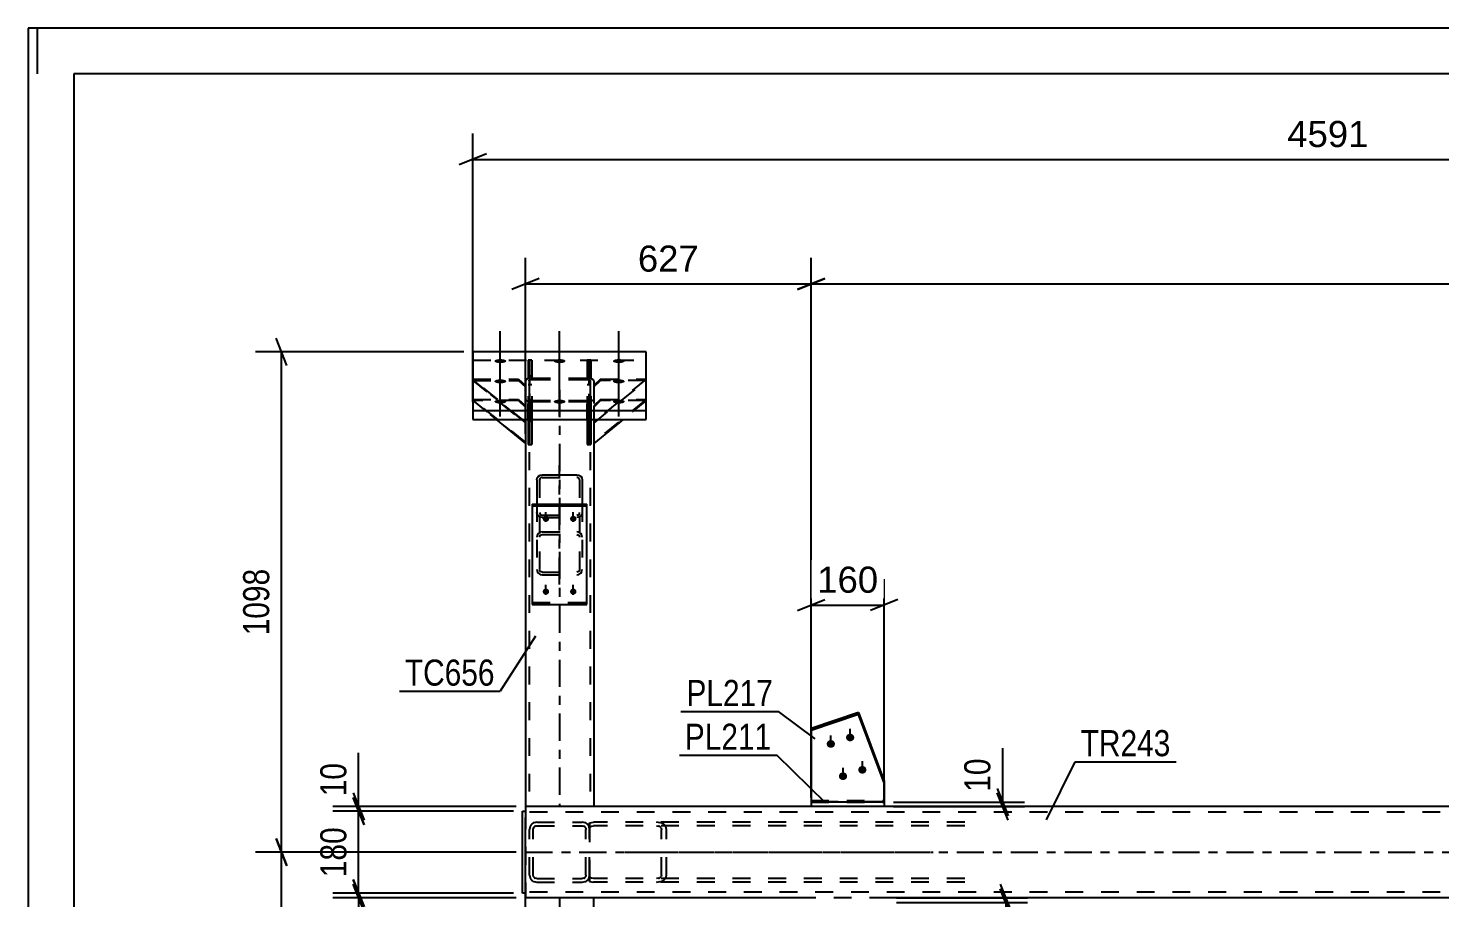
# Model space of a CAD drawing. Header units: millimetres. Extents: x 0 to 841, y 0 to 594.
# Drawn here: x 0 to 154.9, y 498.6 to 594 of the extents above; entities that cross this region are included whole.
import ezdxf

# ---------------------------------------------------------------- set-up
doc = ezdxf.new("R2010")
doc.units = ezdxf.units.MM
doc.linetypes.add('DXK_LINE_DOT2', pattern=[3.9198, 1.9599, -1.9599])
doc.linetypes.add('DXK_LINE_DOT3', pattern=[5.9187, 2.979, -0.9799, 0.9799, -0.9799])
doc.styles.add('Arial', font='arial.ttf', dxfattribs={"height": 0.2})
doc.styles.add('Arial Narrow', font='ARIALN.TTF', dxfattribs={"height": 0.2})

# ---------------------------------------------------------------- blocks, each defined once
blk = doc.blocks.new('Unknown-318891679-1129')
at = {"color": 5, "linetype": 'Continuous'}
for p, q in [((841, 594), (0, 594)), ((0, 594), (0, 0)), ((1, 589), (1, 594)), ((836, 589), (5, 589)), ((5, 589), (5, 5))]:
    blk.add_line(p, q, dxfattribs=at)
blk = doc.blocks.new('Bolt-318891679-4642 - 4635')
at = {"linetype": 'Continuous'}
for points in [[(56.82, 540.52), (56.9, 540.51), (56.97, 540.49), (57.03, 540.46), (57.08, 540.41), (57.13, 540.36), (57.16, 540.29), (57.17, 540.23), (57.17, 540.16), (57.16, 540.09), (57.13, 540.03), (57.08, 539.97), (57.03, 539.93), (56.97, 539.89), (56.9, 539.87), (56.82, 539.86), (56.75, 539.87), (56.68, 539.89), (56.62, 539.93), (56.56, 539.97), (56.52, 540.03), (56.49, 540.09), (56.48, 540.16), (56.48, 540.23), (56.49, 540.29), (56.52, 540.36), (56.56, 540.41), (56.62, 540.46), (56.68, 540.49), (56.75, 540.51)], [(59.82, 540.52), (59.9, 540.51), (59.97, 540.49), (60.03, 540.46), (60.08, 540.41), (60.13, 540.36), (60.16, 540.29), (60.17, 540.23), (60.17, 540.16), (60.16, 540.09), (60.13, 540.03), (60.08, 539.97), (60.03, 539.93), (59.97, 539.89), (59.9, 539.87), (59.82, 539.86), (59.75, 539.87), (59.68, 539.89), (59.62, 539.93), (59.56, 539.97), (59.52, 540.03), (59.49, 540.09), (59.48, 540.16), (59.48, 540.23), (59.49, 540.29), (59.52, 540.36), (59.56, 540.41), (59.62, 540.46), (59.68, 540.49), (59.75, 540.51)], [(56.82, 532.54), (56.9, 532.53), (56.97, 532.51), (57.03, 532.47), (57.08, 532.43), (57.13, 532.37), (57.16, 532.31), (57.17, 532.24), (57.17, 532.17), (57.16, 532.1), (57.13, 532.04), (57.08, 531.99), (57.03, 531.94), (56.97, 531.91), (56.9, 531.88), (56.82, 531.88), (56.75, 531.88), (56.68, 531.91), (56.62, 531.94), (56.56, 531.99), (56.52, 532.04), (56.49, 532.1), (56.48, 532.17), (56.48, 532.24), (56.49, 532.31), (56.52, 532.37), (56.56, 532.43), (56.62, 532.47), (56.68, 532.51), (56.75, 532.53)], [(59.82, 532.54), (59.9, 532.53), (59.97, 532.51), (60.03, 532.47), (60.08, 532.43), (60.13, 532.37), (60.16, 532.31), (60.17, 532.24), (60.17, 532.17), (60.16, 532.1), (60.13, 532.04), (60.08, 531.99), (60.03, 531.94), (59.97, 531.91), (59.9, 531.88), (59.82, 531.88), (59.75, 531.88), (59.68, 531.91), (59.62, 531.94), (59.56, 531.99), (59.52, 532.04), (59.49, 532.1), (59.48, 532.17), (59.48, 532.24), (59.49, 532.31), (59.52, 532.37), (59.56, 532.43), (59.62, 532.47), (59.68, 532.51), (59.75, 532.53)]]:
    blk.add_hatch(color=1, dxfattribs=at).paths.add_polyline_path(points)
at = {"color": 1, "linetype": 'Continuous'}
for p, q in [((56.82, 539.85), (56.82, 540.93)), ((59.82, 539.85), (59.82, 540.93)), ((56.82, 531.86), (56.82, 532.94)), ((59.82, 531.86), (59.82, 532.94))]:
    blk.add_line(p, q, dxfattribs=at)
blk = doc.blocks.new('Part-318891679-4705 - 4635')
at = {"color": 7, "linetype": 'DXK_LINE_DOT3'}
blk.add_line((58.32, 532.98), (58.32, 546.09), dxfattribs=at)
at = {"color": 2, "linetype": 'Continuous'}
for p, q in [((55.82, 544.45), (55.87, 544.67)), ((55.82, 544.45), (55.82, 541.81)), ((55.87, 544.67), (56, 544.85)), ((56, 544.85), (56.19, 544.97)), ((56.19, 544.97), (56.42, 545.02)), ((56.42, 545.02), (60.22, 545.02)), ((60.22, 545.02), (60.45, 544.97)), ((60.45, 544.97), (60.65, 544.85)), ((60.65, 544.85), (60.78, 544.67)), ((60.78, 544.67), (60.82, 544.45)), ((60.82, 544.45), (60.82, 541.81))]:
    blk.add_line(p, q, dxfattribs=at)
at = {"color": 7, "linetype": 'DXK_LINE_DOT2'}
for p, q in [((56.15, 544.56), (56.12, 544.45)), ((56.12, 544.45), (56.12, 534.62)), ((56.21, 544.65), (56.15, 544.56)), ((56.31, 544.71), (56.21, 544.65)), ((56.42, 544.74), (56.31, 544.71)), ((56.42, 544.74), (60.22, 544.74)), ((60.34, 544.71), (60.22, 544.74)), ((60.44, 544.65), (60.34, 544.71)), ((60.5, 544.56), (60.44, 544.65)), ((60.52, 544.45), (60.5, 544.56)), ((60.52, 544.45), (60.52, 534.62)), ((55.82, 541.81), (55.82, 534.62)), ((55.87, 540.67), (55.82, 540.88)), ((56.12, 540.88), (56.15, 540.78)), ((56.15, 540.78), (56.21, 540.68)), ((60.44, 540.68), (60.5, 540.78)), ((60.5, 540.78), (60.52, 540.88)), ((60.82, 540.88), (60.78, 540.67)), ((60.82, 541.81), (60.82, 534.62)), ((56, 540.48), (55.87, 540.67)), ((56.19, 540.36), (56, 540.48)), ((56.42, 540.32), (56.19, 540.36)), ((56.21, 540.68), (56.31, 540.62)), ((56.31, 540.62), (56.42, 540.6)), ((56.42, 540.6), (60.22, 540.6)), ((56.42, 540.32), (60.22, 540.32)), ((60.22, 540.6), (60.34, 540.62)), ((60.45, 540.36), (60.22, 540.32)), ((60.34, 540.62), (60.44, 540.68)), ((60.65, 540.48), (60.45, 540.36)), ((60.78, 540.67), (60.65, 540.48)), ((55.87, 538.41), (55.82, 538.19)), ((56, 538.59), (55.87, 538.41)), ((56.19, 538.71), (56, 538.59)), ((56.12, 538.19), (56.15, 538.3)), ((56.15, 538.3), (56.21, 538.39)), ((56.42, 538.75), (56.19, 538.71)), ((56.21, 538.39), (56.31, 538.45)), ((56.31, 538.45), (56.42, 538.47)), ((56.42, 538.75), (60.22, 538.75)), ((56.42, 538.47), (60.22, 538.47)), ((60.45, 538.71), (60.22, 538.75)), ((60.22, 538.47), (60.34, 538.45)), ((60.34, 538.45), (60.44, 538.39)), ((60.44, 538.39), (60.5, 538.3)), ((60.65, 538.59), (60.45, 538.71)), ((60.5, 538.3), (60.52, 538.19)), ((60.78, 538.41), (60.65, 538.59)), ((60.82, 538.19), (60.78, 538.41)), ((55.82, 534.62), (55.87, 534.4)), ((56.15, 534.51), (56.12, 534.62)), ((60.52, 534.62), (60.5, 534.51)), ((60.78, 534.4), (60.82, 534.62)), ((55.87, 534.4), (56, 534.22)), ((56, 534.22), (56.19, 534.1)), ((56.21, 534.42), (56.15, 534.51)), ((56.19, 534.1), (56.42, 534.06)), ((56.31, 534.36), (56.21, 534.42)), ((56.42, 534.34), (56.31, 534.36)), ((56.42, 534.34), (60.22, 534.34)), ((56.42, 534.06), (60.22, 534.06)), ((60.34, 534.36), (60.22, 534.34)), ((60.22, 534.06), (60.45, 534.1)), ((60.44, 534.42), (60.34, 534.36)), ((60.5, 534.51), (60.44, 534.42)), ((60.45, 534.1), (60.65, 534.22)), ((60.65, 534.22), (60.78, 534.4))]:
    blk.add_line(p, q, dxfattribs=at)
blk = doc.blocks.new('Part-318891679-4773 - 4635')
at = {"color": 2, "linetype": 'Continuous'}
for p, q in [((54.57, 458.8), (54.57, 498.62)), ((62.07, 498.62), (54.57, 498.62)), ((62.07, 458.8), (62.07, 498.62))]:
    blk.add_line(p, q, dxfattribs=at)
at = {"color": 7, "linetype": 'DXK_LINE_DOT2'}
for p, q in [((54.97, 451.91), (54.97, 498.62)), ((61.67, 451.91), (61.67, 498.62)), ((54.57, 451.91), (54.57, 458.8)), ((62.07, 451.91), (62.07, 458.8)), ((54.63, 454.04), (54.57, 453.93)), ((54.81, 454.13), (54.63, 454.04)), ((55.07, 454.18), (54.81, 454.13)), ((54.97, 453.93), (55, 453.98)), ((55, 453.98), (55.09, 454.03)), ((55.37, 454.21), (55.07, 454.18)), ((55.09, 454.03), (55.22, 454.06)), ((55.22, 454.06), (55.37, 454.07)), ((55.37, 454.21), (61.27, 454.21)), ((55.37, 454.07), (61.27, 454.07)), ((61.58, 454.18), (61.27, 454.21)), ((61.27, 454.07), (61.43, 454.06)), ((61.43, 454.06), (61.56, 454.03)), ((61.56, 454.03), (61.64, 453.98)), ((61.84, 454.13), (61.58, 454.18)), ((61.64, 453.98), (61.67, 453.93)), ((62.01, 454.04), (61.84, 454.13)), ((62.07, 453.93), (62.01, 454.04)), ((54.57, 451.91), (54.63, 451.81)), ((54.63, 451.81), (54.81, 451.72)), ((54.81, 451.72), (55.07, 451.66)), ((55, 451.86), (54.97, 451.91)), ((55.09, 451.82), (55, 451.86)), ((55.07, 451.66), (55.37, 451.64)), ((55.22, 451.79), (55.09, 451.82)), ((55.37, 451.78), (55.22, 451.79)), ((55.37, 451.78), (61.27, 451.78)), ((55.37, 451.64), (61.27, 451.64)), ((61.43, 451.79), (61.27, 451.78)), ((61.27, 451.64), (61.58, 451.66)), ((61.56, 451.82), (61.43, 451.79)), ((61.64, 451.86), (61.56, 451.82)), ((61.58, 451.66), (61.84, 451.72)), ((61.67, 451.91), (61.64, 451.86)), ((61.84, 451.72), (62.01, 451.81)), ((62.01, 451.81), (62.07, 451.91))]:
    blk.add_line(p, q, dxfattribs=at)
at = {"color": 7, "linetype": 'DXK_LINE_DOT3'}
blk.add_line((58.32, 498.62), (58.32, 452.92), dxfattribs=at)
blk = doc.blocks.new('Part-318891679-4645 - 4635')
at = {"color": 2, "linetype": 'Continuous'}
for p, q in [((55.32, 541.81), (55.32, 530.8)), ((55.32, 541.81), (61.32, 541.81)), ((55.32, 541.6), (61.32, 541.6)), ((61.32, 530.8), (61.32, 541.81)), ((55.32, 530.8), (61.32, 530.8))]:
    blk.add_line(p, q, dxfattribs=at)
at = {"color": 7, "linetype": 'DXK_LINE_DOT2'}
blk.add_line((55.32, 531), (61.32, 531), dxfattribs=at)
blk = doc.blocks.new('Part-318891679-4782 - 4635')
at = {"color": 2, "linetype": 'Continuous'}
for p, q in [((67.82, 558.52), (48.82, 558.52)), ((48.82, 558.52), (48.82, 551.08)), ((67.82, 551.08), (67.82, 558.52)), ((67.82, 552.02), (48.82, 552.02)), ((48.82, 551.08), (67.82, 551.08))]:
    blk.add_line(p, q, dxfattribs=at)
at = {"color": 7, "linetype": 'DXK_LINE_DOT3'}
blk.add_line((58.32, 551.55), (58.32, 558.05), dxfattribs=at)
at = {"color": 7, "linetype": 'DXK_LINE_DOT2'}
blk.add_line((48.82, 557.58), (67.82, 557.58), dxfattribs=at)
blk = doc.blocks.new('Part-318891679-4710 - 4635')
at = {"color": 2, "linetype": 'Continuous'}
for p, q in [((93.96, 509.12), (85.93, 509.12)), ((85.93, 509.12), (85.93, 508.62)), ((93.96, 508.62), (85.93, 508.62)), ((93.96, 509.12), (93.96, 508.62))]:
    blk.add_line(p, q, dxfattribs=at)
blk = doc.blocks.new('Part-318891679-4720 - 4635')
at = {"color": 7, "linetype": 'DXK_LINE_DOT2'}
for p, q in [((54.87, 551.08), (54.87, 552.79)), ((54.87, 552.79), (55.27, 552.79)), ((54.87, 552.34), (55.27, 552.34)), ((55.27, 552.79), (55.27, 551.08))]:
    blk.add_line(p, q, dxfattribs=at)
at = {"color": 7, "linetype": 'DXK_LINE_DOT3'}
for p, q in [((55.07, 548.35), (55.07, 553.05)), ((55.07, 553.05), (55.07, 551.08))]:
    blk.add_line(p, q, dxfattribs=at)
at = {"color": 2, "linetype": 'Continuous'}
for p, q in [((54.87, 551.08), (55.27, 551.08)), ((54.87, 551.08), (54.87, 548.35)), ((55.27, 551.08), (55.27, 548.35)), ((54.87, 548.35), (55.27, 548.35))]:
    blk.add_line(p, q, dxfattribs=at)
blk = doc.blocks.new('Part-318891679-4661 - 4635')
at = {"color": 2, "linetype": 'Continuous'}
for p, q in [((54.57, 508.62), (54.57, 507.42)), ((85.93, 508.62), (62.07, 508.62)), ((221.63, 508.62), (93.96, 508.62)), ((54.57, 499.82), (54.57, 507.42)), ((54.57, 498.62), (54.57, 499.82)), ((86.26, 498.62), (62.07, 498.62)), ((221.63, 498.62), (94.29, 498.62))]:
    blk.add_line(p, q, dxfattribs=at)
at = {"color": 7, "linetype": 'DXK_LINE_DOT2'}
for p, q in [((54.57, 508.62), (54.57, 508.27)), ((62.07, 508.62), (54.57, 508.62)), ((93.96, 508.62), (85.93, 508.62)), ((221.63, 508.02), (54.57, 508.02)), ((54.57, 499.82), (54.57, 498.72)), ((221.63, 499.22), (54.57, 499.22)), ((62.07, 498.62), (54.57, 498.62)), ((94.29, 498.62), (86.26, 498.62))]:
    blk.add_line(p, q, dxfattribs=at)
at = {"color": 7, "linetype": 'DXK_LINE_DOT3'}
blk.add_line((54.57, 503.62), (221.63, 503.62), dxfattribs=at)
blk = doc.blocks.new('Part-318891679-4726 - 4635')
at = {"color": 7, "linetype": 'DXK_LINE_DOT2'}
for p, q in [((62.82, 555.51), (62.07, 554.8)), ((67.82, 555.51), (62.07, 550.81)), ((62.07, 554.67), (62.82, 555.37)), ((62.07, 550.67), (67.82, 555.37)), ((62.07, 554.8), (62.07, 550.67)), ((62.82, 555.37), (62.82, 555.51)), ((62.82, 555.51), (67.82, 555.51)), ((67.82, 555.37), (62.82, 555.37)), ((67.82, 555.37), (67.82, 555.51))]:
    blk.add_line(p, q, dxfattribs=at)
blk = doc.blocks.new('Part-318891679-4799 - 4635')
at = {"color": 7, "linetype": 'DXK_LINE_DOT2'}
for p, q in [((61.37, 557.58), (61.37, 550.91)), ((61.77, 557.58), (61.37, 557.58)), ((61.77, 557.58), (61.77, 550.91)), ((61.37, 555.87), (61.77, 555.87)), ((61.37, 554.91), (61.77, 554.91)), ((61.37, 550.91), (61.77, 550.91))]:
    blk.add_line(p, q, dxfattribs=at)
at = {"color": 7, "linetype": 'DXK_LINE_DOT3'}
for p, q in [((61.57, 555.61), (61.57, 557.58)), ((61.57, 550.91), (61.57, 555.61))]:
    blk.add_line(p, q, dxfattribs=at)
blk = doc.blocks.new('Part-318891679-4671 - 4635')
at = {"color": 2, "linetype": 'Continuous'}
for p, q in [((91.12, 518.95), (85.93, 517.18)), ((91.12, 518.74), (85.93, 516.98)), ((91.12, 518.74), (91.12, 518.95)), ((91.12, 518.95), (93.96, 511.42)), ((93.96, 511.22), (91.12, 518.74)), ((85.93, 517.18), (85.93, 509.12)), ((93.96, 511.42), (93.96, 509.12))]:
    blk.add_line(p, q, dxfattribs=at)
at = {"color": 7, "linetype": 'DXK_LINE_DOT3'}
for p, q in [((91.12, 518.85), (85.93, 517.08)), ((93.96, 511.32), (91.12, 518.85)), ((93.96, 509.2), (93.96, 511.32)), ((85.93, 509.2), (93.96, 509.2))]:
    blk.add_line(p, q, dxfattribs=at)
at = {"color": 7, "linetype": 'DXK_LINE_DOT2'}
for p, q in [((85.93, 509.3), (93.96, 509.3)), ((85.93, 509.12), (85.93, 509.1)), ((85.93, 509.1), (85.93, 509.12)), ((85.93, 509.1), (93.96, 509.1)), ((93.96, 509.1), (93.96, 509.12)), ((93.96, 509.12), (93.96, 509.1))]:
    blk.add_line(p, q, dxfattribs=at)
blk = doc.blocks.new('Bolt-318891679-4673 - 4635')
at = {"linetype": 'Continuous'}
for points in [[(90.22, 516.63), (90.31, 516.62), (90.4, 516.59), (90.48, 516.54), (90.55, 516.49), (90.61, 516.41), (90.65, 516.33), (90.67, 516.25), (90.67, 516.16), (90.65, 516.07), (90.61, 515.99), (90.55, 515.92), (90.48, 515.86), (90.4, 515.82), (90.31, 515.79), (90.22, 515.78), (90.13, 515.79), (90.04, 515.82), (89.95, 515.86), (89.88, 515.92), (89.83, 515.99), (89.79, 516.07), (89.77, 516.16), (89.77, 516.25), (89.79, 516.33), (89.83, 516.41), (89.88, 516.49), (89.95, 516.54), (90.04, 516.59), (90.13, 516.62)], [(88.1, 515.92), (88.19, 515.91), (88.28, 515.88), (88.36, 515.84), (88.43, 515.78), (88.49, 515.71), (88.53, 515.63), (88.55, 515.54), (88.55, 515.45), (88.53, 515.37), (88.49, 515.28), (88.43, 515.21), (88.36, 515.15), (88.28, 515.11), (88.19, 515.08), (88.1, 515.07), (88.01, 515.08), (87.92, 515.11), (87.83, 515.15), (87.76, 515.21), (87.71, 515.28), (87.67, 515.37), (87.65, 515.45), (87.65, 515.54), (87.67, 515.63), (87.71, 515.71), (87.76, 515.78), (87.83, 515.84), (87.92, 515.88), (88.01, 515.91)], [(91.56, 513.08), (91.65, 513.07), (91.74, 513.05), (91.82, 513), (91.89, 512.94), (91.95, 512.87), (91.98, 512.79), (92, 512.7), (92, 512.62), (91.98, 512.53), (91.95, 512.45), (91.89, 512.38), (91.82, 512.32), (91.74, 512.27), (91.65, 512.25), (91.56, 512.24), (91.46, 512.25), (91.37, 512.27), (91.29, 512.32), (91.22, 512.38), (91.17, 512.45), (91.13, 512.53), (91.11, 512.62), (91.11, 512.7), (91.13, 512.79), (91.17, 512.87), (91.22, 512.94), (91.29, 513), (91.37, 513.05), (91.46, 513.07)], [(89.44, 512.38), (89.53, 512.37), (89.62, 512.34), (89.7, 512.3), (89.77, 512.24), (89.83, 512.16), (89.86, 512.08), (89.88, 512), (89.88, 511.91), (89.86, 511.82), (89.83, 511.74), (89.77, 511.67), (89.7, 511.61), (89.62, 511.57), (89.53, 511.54), (89.44, 511.53), (89.34, 511.54), (89.25, 511.57), (89.17, 511.61), (89.1, 511.67), (89.05, 511.74), (89.01, 511.82), (88.99, 511.91), (88.99, 512), (89.01, 512.08), (89.05, 512.16), (89.1, 512.24), (89.17, 512.3), (89.25, 512.34), (89.34, 512.37)]]:
    blk.add_hatch(color=1, dxfattribs=at).paths.add_polyline_path(points)
at = {"color": 1, "linetype": 'Continuous'}
for p, q in [((88.1, 515.15), (88.1, 516.44)), ((90.22, 515.86), (90.22, 517.14)), ((89.44, 511.61), (89.44, 512.89)), ((91.56, 512.32), (91.56, 513.6))]:
    blk.add_line(p, q, dxfattribs=at)
blk = doc.blocks.new('Bolt-318891679-4702 - 4635')
at = {"linetype": 'Continuous'}
for points in [[(51.82, 557.27), (51.69, 557.27), (51.56, 557.29), (51.44, 557.31), (51.34, 557.34), (51.26, 557.38), (51.21, 557.42), (51.18, 557.47), (51.18, 557.51), (51.21, 557.56), (51.26, 557.6), (51.34, 557.64), (51.44, 557.67), (51.56, 557.69), (51.69, 557.71), (51.82, 557.71), (51.96, 557.71), (52.09, 557.69), (52.21, 557.67), (52.31, 557.64), (52.39, 557.6), (52.44, 557.56), (52.47, 557.51), (52.47, 557.47), (52.44, 557.42), (52.39, 557.38), (52.31, 557.34), (52.21, 557.31), (52.09, 557.29), (51.96, 557.27)], [(58.32, 557.27), (58.19, 557.27), (58.06, 557.29), (57.94, 557.31), (57.84, 557.34), (57.76, 557.38), (57.71, 557.42), (57.68, 557.47), (57.68, 557.51), (57.71, 557.56), (57.76, 557.6), (57.84, 557.64), (57.94, 557.67), (58.06, 557.69), (58.19, 557.71), (58.32, 557.71), (58.46, 557.71), (58.59, 557.69), (58.71, 557.67), (58.81, 557.64), (58.89, 557.6), (58.94, 557.56), (58.97, 557.51), (58.97, 557.47), (58.94, 557.42), (58.89, 557.38), (58.81, 557.34), (58.71, 557.31), (58.59, 557.29), (58.46, 557.27)], [(64.82, 557.27), (64.69, 557.27), (64.56, 557.29), (64.44, 557.31), (64.34, 557.34), (64.26, 557.38), (64.21, 557.42), (64.18, 557.47), (64.18, 557.51), (64.21, 557.56), (64.26, 557.6), (64.34, 557.64), (64.44, 557.67), (64.56, 557.69), (64.69, 557.71), (64.82, 557.71), (64.96, 557.71), (65.09, 557.69), (65.21, 557.67), (65.31, 557.64), (65.39, 557.6), (65.44, 557.56), (65.47, 557.51), (65.47, 557.47), (65.44, 557.42), (65.39, 557.38), (65.31, 557.34), (65.21, 557.31), (65.09, 557.29), (64.96, 557.27)], [(51.82, 555.05), (51.69, 555.05), (51.56, 555.06), (51.44, 555.09), (51.34, 555.12), (51.26, 555.16), (51.21, 555.2), (51.18, 555.24), (51.18, 555.29), (51.21, 555.34), (51.26, 555.38), (51.34, 555.42), (51.44, 555.45), (51.56, 555.47), (51.69, 555.48), (51.82, 555.49), (51.96, 555.48), (52.09, 555.47), (52.21, 555.45), (52.31, 555.42), (52.39, 555.38), (52.44, 555.34), (52.47, 555.29), (52.47, 555.24), (52.44, 555.2), (52.39, 555.16), (52.31, 555.12), (52.21, 555.09), (52.09, 555.06), (51.96, 555.05)], [(64.82, 555.05), (64.69, 555.05), (64.56, 555.06), (64.44, 555.09), (64.34, 555.12), (64.26, 555.16), (64.21, 555.2), (64.18, 555.24), (64.18, 555.29), (64.21, 555.34), (64.26, 555.38), (64.34, 555.42), (64.44, 555.45), (64.56, 555.47), (64.69, 555.48), (64.82, 555.49), (64.96, 555.48), (65.09, 555.47), (65.21, 555.45), (65.31, 555.42), (65.39, 555.38), (65.44, 555.34), (65.47, 555.29), (65.47, 555.24), (65.44, 555.2), (65.39, 555.16), (65.31, 555.12), (65.21, 555.09), (65.09, 555.06), (64.96, 555.05)], [(51.82, 552.82), (51.69, 552.83), (51.56, 552.84), (51.44, 552.86), (51.34, 552.9), (51.26, 552.93), (51.21, 552.98), (51.18, 553.02), (51.18, 553.07), (51.21, 553.11), (51.26, 553.16), (51.34, 553.19), (51.44, 553.22), (51.56, 553.25), (51.69, 553.26), (51.82, 553.27), (51.96, 553.26), (52.09, 553.25), (52.21, 553.22), (52.31, 553.19), (52.39, 553.16), (52.44, 553.11), (52.47, 553.07), (52.47, 553.02), (52.44, 552.98), (52.39, 552.93), (52.31, 552.9), (52.21, 552.86), (52.09, 552.84), (51.96, 552.83)], [(58.32, 552.82), (58.19, 552.83), (58.06, 552.84), (57.94, 552.86), (57.84, 552.9), (57.76, 552.93), (57.71, 552.98), (57.68, 553.02), (57.68, 553.07), (57.71, 553.11), (57.76, 553.16), (57.84, 553.19), (57.94, 553.22), (58.06, 553.25), (58.19, 553.26), (58.32, 553.27), (58.46, 553.26), (58.59, 553.25), (58.71, 553.22), (58.81, 553.19), (58.89, 553.16), (58.94, 553.11), (58.97, 553.07), (58.97, 553.02), (58.94, 552.98), (58.89, 552.93), (58.81, 552.9), (58.71, 552.86), (58.59, 552.84), (58.46, 552.83)], [(64.82, 552.82), (64.69, 552.83), (64.56, 552.84), (64.44, 552.86), (64.34, 552.9), (64.26, 552.93), (64.21, 552.98), (64.18, 553.02), (64.18, 553.07), (64.21, 553.11), (64.26, 553.16), (64.34, 553.19), (64.44, 553.22), (64.56, 553.25), (64.69, 553.26), (64.82, 553.27), (64.96, 553.26), (65.09, 553.25), (65.21, 553.22), (65.31, 553.19), (65.39, 553.16), (65.44, 553.11), (65.47, 553.07), (65.47, 553.02), (65.44, 552.98), (65.39, 552.93), (65.31, 552.9), (65.21, 552.86), (65.09, 552.84), (64.96, 552.83)]]:
    blk.add_hatch(color=1, dxfattribs=at).paths.add_polyline_path(points)
at = {"color": 1, "linetype": 'Continuous'}
for p, q in [((51.82, 555.85), (51.82, 560.78)), ((58.32, 555.85), (58.32, 560.78)), ((64.82, 555.85), (64.82, 560.78)), ((51.82, 553.62), (51.82, 558.56)), ((64.82, 553.62), (64.82, 558.56)), ((51.82, 551.4), (51.82, 556.33)), ((58.32, 551.4), (58.32, 556.33)), ((64.82, 551.4), (64.82, 556.33))]:
    blk.add_line(p, q, dxfattribs=at)
blk = doc.blocks.new('Part-318891679-4716 - 4635')
at = {"color": 7, "linetype": 'DXK_LINE_DOT2'}
for p, q in [((54.87, 557.58), (54.87, 550.91)), ((55.27, 557.58), (54.87, 557.58)), ((55.27, 557.58), (55.27, 550.91)), ((54.87, 555.87), (55.27, 555.87)), ((54.87, 554.91), (55.27, 554.91)), ((54.87, 550.91), (55.27, 550.91))]:
    blk.add_line(p, q, dxfattribs=at)
at = {"color": 7, "linetype": 'DXK_LINE_DOT3'}
for p, q in [((55.07, 555.61), (55.07, 557.58)), ((55.07, 550.91), (55.07, 555.61))]:
    blk.add_line(p, q, dxfattribs=at)
blk = doc.blocks.new('Part-318891679-4717 - 4635')
at = {"color": 7, "linetype": 'DXK_LINE_DOT2'}
for p, q in [((61.37, 551.08), (61.37, 552.79)), ((61.37, 552.79), (61.77, 552.79)), ((61.37, 552.34), (61.77, 552.34)), ((61.77, 552.79), (61.77, 551.08))]:
    blk.add_line(p, q, dxfattribs=at)
at = {"color": 7, "linetype": 'DXK_LINE_DOT3'}
for p, q in [((61.57, 548.35), (61.57, 553.05)), ((61.57, 553.05), (61.57, 551.08))]:
    blk.add_line(p, q, dxfattribs=at)
at = {"color": 2, "linetype": 'Continuous'}
for p, q in [((61.37, 551.08), (61.77, 551.08)), ((61.37, 551.08), (61.37, 548.35)), ((61.77, 551.08), (61.77, 548.35)), ((61.37, 548.35), (61.77, 548.35))]:
    blk.add_line(p, q, dxfattribs=at)
blk = doc.blocks.new('Part-318891679-4723 - 4635')
at = {"color": 7, "linetype": 'DXK_LINE_DOT2'}
for p, q in [((62.82, 553.28), (62.07, 552.58)), ((67.82, 553.28), (62.07, 548.59)), ((62.07, 552.44), (62.82, 553.15)), ((62.82, 553.15), (62.82, 553.28)), ((62.82, 553.28), (67.82, 553.28)), ((67.82, 553.15), (62.82, 553.15)), ((67.82, 553.15), (65.29, 551.08)), ((67.82, 553.15), (67.82, 553.28)), ((62.07, 552.58), (62.07, 551.08))]:
    blk.add_line(p, q, dxfattribs=at)
at = {"color": 2, "linetype": 'Continuous'}
for p in [(62.07, 551.08), (65.29, 551.08)]:
    blk.add_line(p, (62.07, 548.45), dxfattribs=at)
blk = doc.blocks.new('Part-318891679-4729 - 4635')
at = {"color": 7, "linetype": 'DXK_LINE_DOT2'}
for p, q in [((54.57, 548.59), (48.82, 553.28)), ((48.82, 553.28), (53.82, 553.28)), ((48.82, 553.28), (48.82, 553.15)), ((48.82, 553.15), (51.36, 551.08)), ((53.82, 553.15), (48.82, 553.15)), ((53.82, 553.28), (54.57, 552.58)), ((53.82, 553.28), (53.82, 553.15)), ((53.82, 553.15), (54.57, 552.44)), ((54.57, 552.58), (54.57, 551.08))]:
    blk.add_line(p, q, dxfattribs=at)
at = {"color": 7, "linetype": 'DXK_LINE_DOT3'}
for p, q in [((54.57, 548.52), (48.82, 553.22)), ((54.57, 553.22), (54.57, 548.52))]:
    blk.add_line(p, q, dxfattribs=at)
at = {"color": 2, "linetype": 'Continuous'}
for p in [(51.36, 551.08), (54.57, 551.08)]:
    blk.add_line(p, (54.57, 548.45), dxfattribs=at)
blk = doc.blocks.new('Part-318891679-4732 - 4635')
at = {"color": 7, "linetype": 'DXK_LINE_DOT2'}
for p, q in [((54.57, 550.81), (48.82, 555.51)), ((48.82, 555.51), (53.82, 555.51)), ((48.82, 555.51), (48.82, 555.37)), ((48.82, 555.37), (54.57, 550.67)), ((48.82, 555.37), (53.82, 555.37)), ((53.82, 555.51), (54.57, 554.8)), ((53.82, 555.51), (53.82, 555.37)), ((53.82, 555.37), (54.57, 554.67)), ((54.57, 554.8), (54.57, 550.67))]:
    blk.add_line(p, q, dxfattribs=at)
at = {"color": 7, "linetype": 'DXK_LINE_DOT3'}
for p, q in [((54.57, 550.74), (48.82, 555.44)), ((54.57, 555.44), (54.57, 550.74))]:
    blk.add_line(p, q, dxfattribs=at)
blk = doc.blocks.new('Part-318891679-4757 - 4635')
at = {"color": 7, "linetype": 'DXK_LINE_DOT2'}
for p, q in [((55.82, 506.92), (55.52, 506.86)), ((55.82, 506.92), (60.82, 506.92)), ((61.13, 506.86), (60.82, 506.92)), ((55.08, 506.43), (55.02, 506.12)), ((55.02, 501.12), (55.02, 506.12)), ((55.42, 506.12), (55.45, 506.28)), ((55.42, 501.12), (55.42, 506.12)), ((55.67, 506.49), (55.82, 506.52)), ((55.82, 506.52), (60.82, 506.52)), ((60.82, 506.52), (60.98, 506.49)), ((61.19, 506.28), (61.22, 506.12)), ((61.22, 501.12), (61.22, 506.12)), ((61.62, 506.12), (61.56, 506.43)), ((61.62, 501.12), (61.62, 506.12)), ((55.02, 501.12), (55.08, 500.82)), ((55.45, 500.97), (55.42, 501.12)), ((55.82, 500.72), (55.67, 500.76)), ((55.82, 500.72), (60.82, 500.72)), ((60.98, 500.76), (60.82, 500.72)), ((61.22, 501.12), (61.19, 500.97)), ((61.56, 500.82), (61.62, 501.12)), ((55.52, 500.39), (55.82, 500.32)), ((55.82, 500.32), (60.82, 500.32)), ((60.82, 500.32), (61.13, 500.39))]:
    blk.add_line(p, q, dxfattribs=at)
at = {"color": 7, "linetype": 'DXK_LINE_DOT3'}
blk.add_line((58.32, 503.62), (58.32, 503.62), dxfattribs=at)
at = {"color": 7, "linetype": 'DXK_LINE_DOT2'}
for centre, radius, start, end in [((55.82, 506.12), 0.8, 112.5, 157.5), ((60.82, 506.12), 0.8, 22.5, 67.5), ((55.82, 506.12), 0.4, 112.5, 157.5), ((60.82, 506.12), 0.4, 22.5, 67.5), ((55.82, 501.12), 0.8, 202.5, 247.5), ((55.82, 501.12), 0.4, 202.5, 247.5), ((60.82, 501.12), 0.4, 292.5, 337.5), ((60.82, 501.12), 0.8, 292.5, 337.5)]:
    blk.add_arc(centre, radius, start, end, dxfattribs=at)
blk = doc.blocks.new('Part-318891679-4778 - 4635')
at = {"color": 7, "linetype": 'DXK_LINE_DOT2'}
for p, q in [((54.63, 555.44), (54.57, 555.34)), ((54.57, 555.34), (54.57, 548.45)), ((54.81, 555.53), (54.63, 555.44)), ((55.07, 555.59), (54.81, 555.53)), ((54.97, 555.34), (55, 555.39)), ((54.97, 555.34), (54.97, 508.62)), ((55, 555.39), (55.09, 555.43)), ((55.37, 555.61), (55.07, 555.59)), ((55.09, 555.43), (55.22, 555.46)), ((55.22, 555.46), (55.37, 555.47)), ((55.37, 555.61), (61.27, 555.61)), ((55.37, 555.47), (61.27, 555.47)), ((61.58, 555.59), (61.27, 555.61)), ((61.27, 555.47), (61.43, 555.46)), ((61.43, 555.46), (61.56, 555.43)), ((61.56, 555.43), (61.64, 555.39)), ((61.84, 555.53), (61.58, 555.59)), ((61.64, 555.39), (61.67, 555.34)), ((61.67, 555.34), (61.67, 508.62)), ((62.01, 555.44), (61.84, 555.53)), ((62.07, 555.34), (62.01, 555.44)), ((62.07, 555.34), (62.07, 548.45)), ((54.57, 553.32), (54.63, 553.21)), ((54.63, 553.21), (54.81, 553.13)), ((55, 553.27), (54.97, 553.32)), ((55.09, 553.22), (55, 553.27)), ((55.22, 553.19), (55.09, 553.22)), ((55.37, 553.18), (55.22, 553.19)), ((55.37, 553.18), (61.27, 553.18)), ((61.43, 553.19), (61.27, 553.18)), ((61.56, 553.22), (61.43, 553.19)), ((61.64, 553.27), (61.56, 553.22)), ((61.67, 553.32), (61.64, 553.27)), ((61.84, 553.13), (62.01, 553.21)), ((62.01, 553.21), (62.07, 553.32)), ((54.81, 553.13), (55.07, 553.07)), ((55.07, 553.07), (55.37, 553.05)), ((55.37, 553.05), (61.27, 553.05)), ((61.27, 553.05), (61.58, 553.07)), ((61.58, 553.07), (61.84, 553.13))]:
    blk.add_line(p, q, dxfattribs=at)
at = {"color": 7, "linetype": 'DXK_LINE_DOT3'}
blk.add_line((58.32, 554.33), (58.32, 508.62), dxfattribs=at)
at = {"color": 2, "linetype": 'Continuous'}
for p, q in [((54.57, 548.45), (54.57, 508.62)), ((62.07, 548.45), (62.07, 508.62)), ((61.58, 508.62), (54.57, 508.62)), ((62.07, 508.62), (61.58, 508.62))]:
    blk.add_line(p, q, dxfattribs=at)
blk = doc.blocks.new('Part-318891679-4792 - 4635')
at = {"color": 7, "linetype": 'DXK_LINE_DOT2'}
for p, q in [((61.61, 506.86), (62.04, 506.92)), ((61.62, 506.39), (61.61, 506.86)), ((61.61, 506.86), (61.62, 506.69)), ((61.62, 506.69), (61.62, 500.56)), ((102.79, 506.92), (62.04, 506.92)), ((69.38, 506.86), (68.95, 506.92)), ((61.62, 506.39), (61.64, 506.41)), ((61.64, 506.41), (61.82, 506.49)), ((61.82, 506.49), (62.04, 506.52)), ((102.79, 506.52), (62.04, 506.52)), ((68.95, 506.52), (69.17, 506.49)), ((69.46, 506.28), (69.51, 506.12)), ((69.51, 501.12), (69.51, 506.12)), ((70.06, 506.12), (69.98, 506.43)), ((70.06, 501.12), (70.06, 506.12)), ((61.62, 500.86), (61.61, 500.39)), ((61.61, 500.39), (61.62, 500.56)), ((61.64, 500.84), (61.62, 500.86)), ((61.82, 500.76), (61.64, 500.84)), ((62.04, 500.72), (61.82, 500.76)), ((102.79, 500.72), (62.04, 500.72)), ((69.17, 500.76), (68.95, 500.72)), ((69.51, 501.12), (69.46, 500.97)), ((69.98, 500.82), (70.06, 501.12)), ((61.61, 500.39), (62.04, 500.32)), ((102.79, 500.32), (62.04, 500.32)), ((68.95, 500.32), (69.38, 500.39))]:
    blk.add_line(p, q, dxfattribs=at)
at = {"color": 7, "linetype": 'DXK_LINE_DOT3'}
blk.add_line((65.49, 503.62), (99.33, 503.62), dxfattribs=at)
at = {"color": 7, "linetype": 'DXK_LINE_DOT2'}
for centre, radius, start, end in [((69.13, 505.89), 1.01, 32.6712, 75.6111), ((69.04, 506.01), 0.505, 32.6712, 75.6111), ((69.04, 501.24), 0.505, 284.3889, 327.3288), ((69.13, 501.36), 1.01, 284.3889, 327.3288)]:
    blk.add_arc(centre, radius, start, end, dxfattribs=at)
blk = doc.blocks.new('Part-318891679-4802 - 4635')
at = {"color": 2, "linetype": 'Continuous'}
for p, q in [((54.27, 499.12), (54.27, 508.12)), ((54.27, 508.12), (54.57, 508.12)), ((54.57, 499.12), (54.27, 499.12))]:
    blk.add_line(p, q, dxfattribs=at)
at = {"color": 7, "linetype": 'DXK_LINE_DOT2'}
blk.add_line((54.57, 508.12), (54.57, 499.12), dxfattribs=at)
blk = doc.blocks.new('StraightDimension-318891679-11077 - 4635')
at = {"color": 7, "linetype": 'Continuous'}
for p, q in [((106.69, 500.12), (107.89, 497.12)), ((107.89, 496.62), (106.69, 499.62)), ((95.29, 498.62), (109.69, 498.62)), ((95.29, 498.12), (109.69, 498.12)), ((107.29, 498.12), (107.29, 498.62))]:
    blk.add_line(p, q, dxfattribs=at)
at = {"color": 0}
blk.add_wipeout([(106.54, 497.6), (102.34, 497.6), (102.34, 492.74), (106.54, 492.74)], dxfattribs=at)
at = {"color": 7, "linetype": 'Continuous'}
blk.add_line((107.29, 498.12), (107.29, 492.22), dxfattribs=at)
blk.add_line((107.29, 498.12), (107.29, 492.22), dxfattribs=at)
at = {"color": 3, "style": 'Arial Narrow'}
blk.add_text('10', height=2.863, rotation=90.0002, dxfattribs=at).set_placement((105.94, 493.34))
blk = doc.blocks.new('StraightDimension-318891679-4912 - 4635')
at = {"color": 7, "linetype": 'Continuous'}
for p, q in [((28.4, 502.12), (27.2, 505.12)), ((53.57, 503.62), (24.95, 503.62)), ((27.8, 448.73), (27.8, 503.62)), ((27.2, 450.23), (28.4, 447.23)), ((47.82, 448.73), (24.95, 448.73))]:
    blk.add_line(p, q, dxfattribs=at)
at = {"color": 0}
blk.add_wipeout([(27.05, 480.44), (22.85, 480.44), (22.85, 471.92), (27.05, 471.92)], dxfattribs=at)
at = {"color": 3, "style": 'Arial Narrow'}
blk.add_text('1098', height=2.863, rotation=90.0002, dxfattribs=at).set_placement((26.45, 472.52))
blk = doc.blocks.new('StraightDimension-318891679-11122 - 4635')
at = {"color": 7, "linetype": 'Continuous'}
for p, q in [((35.67, 509.62), (36.87, 506.62)), ((53.27, 508.12), (33.42, 508.12)), ((36.27, 499.12), (36.27, 508.12)), ((36.87, 497.62), (35.67, 500.62)), ((53.27, 499.12), (33.42, 499.12))]:
    blk.add_line(p, q, dxfattribs=at)
at = {"color": 0}
blk.add_wipeout([(35.52, 506.97), (31.32, 506.97), (31.32, 500.28), (35.52, 500.28)], dxfattribs=at)
at = {"color": 3, "style": 'Arial Narrow'}
blk.add_text('180', height=2.863, rotation=90.0002, dxfattribs=at).set_placement((34.92, 500.88))
blk = doc.blocks.new('StraightDimension-318891679-4870 - 4635')
at = {"color": 7, "linetype": 'Continuous'}
for p, q in [((85.93, 509.62), (85.93, 568.8)), ((235.23, 509.66), (235.23, 568.8)), ((87.43, 566.55), (84.43, 565.35)), ((85.93, 565.95), (235.23, 565.95)), ((233.73, 565.35), (236.73, 566.55))]:
    blk.add_line(p, q, dxfattribs=at)
at = {"color": 0}
blk.add_wipeout([(165.63, 566.7), (165.63, 570.9), (155.53, 570.9), (155.53, 566.7)], dxfattribs=at)
at = {"color": 3, "style": 'Arial'}
blk.add_text('3824', height=2.865, dxfattribs=at).set_placement((156.13, 567.3))
blk = doc.blocks.new('StraightDimension-318891679-11121 - 4635')
at = {"color": 7, "linetype": 'Continuous'}
for p, q in [((35.67, 510.12), (36.87, 507.12)), ((53.57, 508.62), (33.42, 508.62)), ((36.87, 506.62), (35.67, 509.62)), ((36.27, 508.12), (36.27, 508.62)), ((53.27, 508.12), (33.42, 508.12))]:
    blk.add_line(p, q, dxfattribs=at)
at = {"color": 0}
blk.add_wipeout([(35.52, 514.01), (31.32, 514.01), (31.32, 509.15), (35.52, 509.15)], dxfattribs=at)
at = {"color": 7, "linetype": 'Continuous'}
blk.add_line((36.27, 508.62), (36.27, 514.53), dxfattribs=at)
blk.add_line((36.27, 508.62), (36.27, 514.53), dxfattribs=at)
at = {"color": 3, "style": 'Arial Narrow'}
blk.add_text('10', height=2.863, rotation=90.0002, dxfattribs=at).set_placement((34.92, 509.75))
blk = doc.blocks.new('StraightDimension-318891679-4860 - 4635')
at = {"color": 7, "linetype": 'Continuous'}
for p, q in [((54.57, 549.52), (54.57, 568.8)), ((85.93, 509.62), (85.93, 568.8)), ((56.07, 566.55), (53.07, 565.35)), ((54.57, 565.95), (85.93, 565.95)), ((84.43, 565.35), (87.43, 566.55))]:
    blk.add_line(p, q, dxfattribs=at)
at = {"color": 0}
blk.add_wipeout([(74.19, 566.7), (74.19, 570.9), (66.32, 570.9), (66.32, 566.7)], dxfattribs=at)
at = {"color": 3, "style": 'Arial'}
blk.add_text('627', height=2.865, dxfattribs=at).set_placement((66.92, 567.3))
blk = doc.blocks.new('StraightDimension-318891679-4921 - 4635')
at = {"color": 7, "linetype": 'Continuous'}
for p, q in [((28.4, 557.02), (27.2, 560.02)), ((47.82, 558.52), (24.95, 558.52)), ((27.8, 503.62), (27.8, 558.52)), ((27.2, 505.12), (28.4, 502.12)), ((53.57, 503.62), (24.95, 503.62))]:
    blk.add_line(p, q, dxfattribs=at)
at = {"color": 0}
blk.add_wipeout([(27.05, 535.33), (22.85, 535.33), (22.85, 526.81), (27.05, 526.81)], dxfattribs=at)
at = {"color": 3, "style": 'Arial Narrow'}
blk.add_text('1098', height=2.863, rotation=90.0002, dxfattribs=at).set_placement((26.45, 527.41))
blk = doc.blocks.new('StraightDimension-318891679-4994 - 4635')
at = {"color": 7, "linetype": 'Continuous'}
for p, q in [((85.93, 509.62), (85.93, 533.58)), ((93.96, 509.62), (93.96, 533.58)), ((84.43, 530.13), (87.43, 531.33)), ((85.93, 530.73), (93.96, 530.73)), ((95.46, 531.33), (92.46, 530.13))]:
    blk.add_line(p, q, dxfattribs=at)
at = {"color": 0}
blk.add_wipeout([(93.88, 531.48), (93.88, 535.68), (86.01, 535.68), (86.01, 531.48)], dxfattribs=at)
at = {"color": 3, "style": 'Arial'}
blk.add_text('160', height=2.865, dxfattribs=at).set_placement((86.61, 532.08))
blk = doc.blocks.new('StraightDimension-318891679-5012 - 4635')
at = {"color": 7, "linetype": 'Continuous'}
for p, q in [((48.82, 553.02), (48.82, 582.47)), ((50.32, 580.22), (47.32, 579.02)), ((48.82, 579.62), (236.47, 579.62))]:
    blk.add_line(p, q, dxfattribs=at)
at = {"color": 0}
blk.add_wipeout([(147.7, 580.37), (147.7, 584.57), (137.6, 584.57), (137.6, 580.37)], dxfattribs=at)
at = {"color": 3, "style": 'Arial'}
blk.add_text('4591', height=2.865, dxfattribs=at).set_placement((138.2, 580.97))
blk = doc.blocks.new('StraightDimension-318891679-11088 - 4635')
at = {"color": 7, "linetype": 'Continuous'}
for p, q in [((106.36, 510.62), (107.56, 507.62)), ((107.56, 507.12), (106.36, 510.12)), ((94.96, 509.12), (109.36, 509.12)), ((94.96, 508.62), (109.36, 508.62)), ((106.96, 508.62), (106.96, 509.12))]:
    blk.add_line(p, q, dxfattribs=at)
at = {"color": 0}
blk.add_wipeout([(106.21, 514.51), (102.01, 514.51), (102.01, 509.65), (106.21, 509.65)], dxfattribs=at)
at = {"color": 7, "linetype": 'Continuous'}
blk.add_line((106.96, 509.12), (106.96, 515.03), dxfattribs=at)
blk.add_line((106.96, 509.12), (106.96, 515.03), dxfattribs=at)
at = {"color": 3, "style": 'Arial Narrow'}
blk.add_text('10', height=2.863, rotation=90.0002, dxfattribs=at).set_placement((105.61, 510.25))
blk = doc.blocks.new('StraightDimension-318891679-11123 - 4635')
at = {"color": 7, "linetype": 'Continuous'}
for p, q in [((35.67, 500.62), (36.87, 497.62)), ((53.27, 499.12), (33.42, 499.12)), ((36.87, 497.12), (35.67, 500.12)), ((36.27, 498.62), (36.27, 499.12)), ((53.57, 498.62), (33.42, 498.62))]:
    blk.add_line(p, q, dxfattribs=at)
at = {"color": 0}
blk.add_wipeout([(35.52, 498.1), (31.32, 498.1), (31.32, 493.24), (35.52, 493.24)], dxfattribs=at)
at = {"color": 7, "linetype": 'Continuous'}
blk.add_line((36.27, 498.62), (36.27, 492.72), dxfattribs=at)
blk.add_line((36.27, 498.62), (36.27, 492.72), dxfattribs=at)
at = {"color": 3, "style": 'Arial Narrow'}
blk.add_text('10', height=2.863, rotation=90.0002, dxfattribs=at).set_placement((34.92, 493.84))
blk = doc.blocks.new('Mark-318891679-4706 - 4635')
at = {"color": 0}
blk.add_wipeout([(81.58, 514.85), (81.58, 517.85), (72.07, 517.85), (72.07, 514.85)], dxfattribs=at)
blk.add_wipeout([(81.58, 514.85), (81.58, 517.85), (72.07, 517.85), (72.07, 514.85)], dxfattribs=at)
at = {"color": 30, "linetype": 'Continuous'}
for p in [(71.47, 514.25), (87.56, 509.01)]:
    blk.add_line(p, (82.18, 514.25), dxfattribs=at)
at = {"color": 3, "style": 'Arial Narrow'}
blk.add_text('PL211', height=2.863, dxfattribs=at).set_placement((72.07, 514.85))
blk = doc.blocks.new('Mark-318891679-4774 - 4635')
at = {"color": 0}
blk.add_wipeout([(51.21, 521.89), (51.21, 524.89), (41.34, 524.89), (41.34, 521.89)], dxfattribs=at)
blk.add_wipeout([(51.21, 521.89), (51.21, 524.89), (41.34, 524.89), (41.34, 521.89)], dxfattribs=at)
at = {"color": 30, "linetype": 'Continuous'}
for p in [(55.67, 527.3), (40.74, 521.29)]:
    blk.add_line(p, (51.81, 521.29), dxfattribs=at)
at = {"color": 3, "style": 'Arial Narrow'}
blk.add_text('TC656', height=2.863, dxfattribs=at).set_placement((41.34, 521.89))
blk = doc.blocks.new('Mark-318891679-4657 - 4635')
at = {"color": 0}
blk.add_wipeout([(125.39, 514.15), (125.39, 517.15), (115.52, 517.15), (115.52, 514.15)], dxfattribs=at)
blk.add_wipeout([(125.39, 514.15), (125.39, 517.15), (115.52, 517.15), (115.52, 514.15)], dxfattribs=at)
at = {"color": 30, "linetype": 'Continuous'}
for p, q in [((111.76, 507.18), (114.92, 513.55)), ((114.92, 513.55), (125.99, 513.55))]:
    blk.add_line(p, q, dxfattribs=at)
at = {"color": 3, "style": 'Arial Narrow'}
blk.add_text('TR243', height=2.863, dxfattribs=at).set_placement((115.52, 514.15))
blk = doc.blocks.new('Mark-318891679-4667 - 4635')
at = {"color": 0}
blk.add_wipeout([(81.76, 519.65), (81.76, 522.65), (72.25, 522.65), (72.25, 519.65)], dxfattribs=at)
blk.add_wipeout([(81.76, 519.65), (81.76, 522.65), (72.25, 522.65), (72.25, 519.65)], dxfattribs=at)
at = {"color": 30, "linetype": 'Continuous'}
for p in [(71.65, 519.05), (86.38, 516.07)]:
    blk.add_line(p, (82.36, 519.05), dxfattribs=at)
at = {"color": 3, "style": 'Arial Narrow'}
blk.add_text('PL217', height=2.863, dxfattribs=at).set_placement((72.25, 519.65))

msp = doc.modelspace()

# ---------------------------------------------------------------- block references
for name in ['Unknown-318891679-1129', 'Bolt-318891679-4702 - 4635', 'Part-318891679-4782 - 4635', 'Part-318891679-4716 - 4635', 'Part-318891679-4799 - 4635', 'Part-318891679-4732 - 4635', 'Part-318891679-4778 - 4635', 'Part-318891679-4726 - 4635', 'Part-318891679-4729 - 4635', 'Part-318891679-4723 - 4635', 'Part-318891679-4720 - 4635', 'Part-318891679-4717 - 4635', 'Part-318891679-4705 - 4635', 'Part-318891679-4645 - 4635', 'Bolt-318891679-4642 - 4635', 'Part-318891679-4671 - 4635', 'Bolt-318891679-4673 - 4635', 'Part-318891679-4661 - 4635', 'Part-318891679-4710 - 4635', 'Part-318891679-4802 - 4635', 'Part-318891679-4757 - 4635', 'Part-318891679-4792 - 4635', 'Part-318891679-4773 - 4635']:
    msp.add_blockref(name, (0, 0))

# ---------------------------------------------------------------- next in the draw order: block references
for name in ['StraightDimension-318891679-4870 - 4635', 'StraightDimension-318891679-4912 - 4635', 'StraightDimension-318891679-11077 - 4635']:
    msp.add_blockref(name, (0, 0))

# ---------------------------------------------------------------- next in the draw order: block references
msp.add_blockref('StraightDimension-318891679-11122 - 4635', (0, 0))

# ---------------------------------------------------------------- next in the draw order: block references
for name in ['StraightDimension-318891679-11121 - 4635', 'StraightDimension-318891679-11123 - 4635']:
    msp.add_blockref(name, (0, 0))

# ---------------------------------------------------------------- next in the draw order: block references
msp.add_blockref('StraightDimension-318891679-4860 - 4635', (0, 0))

# ---------------------------------------------------------------- next in the draw order: block references
for name in ['StraightDimension-318891679-4921 - 4635', 'StraightDimension-318891679-4994 - 4635']:
    msp.add_blockref(name, (0, 0))

# ---------------------------------------------------------------- next in the draw order: block references
msp.add_blockref('StraightDimension-318891679-5012 - 4635', (0, 0))

# ---------------------------------------------------------------- next in the draw order: block references
for name in ['Mark-318891679-4774 - 4635', 'Mark-318891679-4706 - 4635', 'Mark-318891679-4657 - 4635', 'StraightDimension-318891679-11088 - 4635']:
    msp.add_blockref(name, (0, 0))

# ---------------------------------------------------------------- next in the draw order: block references
msp.add_blockref('Mark-318891679-4667 - 4635', (0, 0))

doc.saveas('drawing.dxf')
